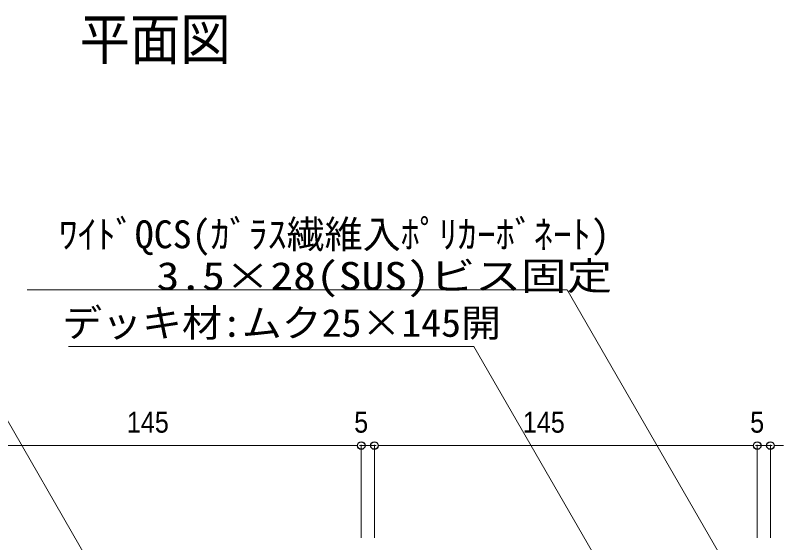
# Model space of a CAD drawing. Units: millimetres, scale not verified. Extents: x -12715 to 12220, y -3398 to 4210.
# Drawn here: x -1237.1 to -946.1, y 2844.9 to 3044.7 of the extents above; entities that cross this region are included whole.
import ezdxf
from ezdxf.enums import TextEntityAlignment as Align

# ---------------------------------------------------------------- set-up
doc = ezdxf.new("R2010")
doc.units = ezdxf.units.MM
doc.header["$LTSCALE"] = 5.7
doc.header["$PDMODE"] = 32
doc.header["$PDSIZE"] = 2.85
for name, color, linetype, lineweight in [('0-2_文字', 4, 'Continuous', 9), ('0-3_寸法', 7, 'Continuous', 9), ('0-7_0', 7, 'Continuous', 9)]:
    doc.layers.add(name, color=color, linetype=linetype, lineweight=lineweight)
doc.layers.add('0-8_DEFPOINTS', color=7, linetype='Continuous')
doc.styles.add('Osaka', font='')
doc.styles.add('ＭＳ ゴシック', font='')
doc.styles.get('Osaka').set_extended_font_data('Osaka')
doc.styles.get('ＭＳ ゴシック').set_extended_font_data('MS Gothic')

# ---------------------------------------------------------------- blocks, each defined once
blk = doc.blocks.new('_DOT')
at = {"layer": '0-7_0'}
for p, q in [((-20, 0), (-40, 0)), ((-10, 0), (10, 0))]:
    blk.add_line(p, q, dxfattribs=at)

msp = doc.modelspace()

# ---------------------------------------------------------------- linework, layer by layer
at = {"layer": '0-2_文字'}
for p, q in [((-1028.055, 2940.694), (-1232.666, 2940.694)), ((-1028.055, 2940.694), (-955.753, 2815.464)), ((-1063.462, 2919.204), (-1217.004, 2919.204)), ((-1063.462, 2919.204), (-1009.341, 2825.464)), ((-1251.218, 2910.323), (-1179.611, 2786.296))]:
    msp.add_line(p, q, dxfattribs=at)
at = {"layer": '0-3_寸法'}
for p, q in [((-1248.602, 2881.707), (-1108.609, 2881.707)), ((-1108.609, 2881.707), (-1111.113, 2881.707)), ((-1106.106, 2846.707), (-1106.106, 2881.707)), ((-1106.106, 2846.707), (-1106.106, 2881.707)), ((-1106.106, 2881.707), (-1101.106, 2881.707)), ((-1101.106, 2846.707), (-1101.106, 2881.707)), ((-1101.106, 2846.707), (-1101.106, 2881.707)), ((-1098.602, 2881.707), (-958.609, 2881.707)), ((-1098.602, 2881.707), (-1096.098, 2881.707)), ((-958.609, 2881.707), (-961.113, 2881.707)), ((-956.106, 2846.707), (-956.106, 2881.707)), ((-956.106, 2846.707), (-956.106, 2881.707)), ((-956.106, 2881.707), (-951.106, 2881.707)), ((-951.106, 2846.707), (-951.106, 2881.707)), ((-948.602, 2881.707), (-946.098, 2881.707))]:
    msp.add_line(p, q, dxfattribs=at)
at = {"layer": '0-8_DEFPOINTS'}
for p in [(-1106.106, 2881.707), (-1101.106, 2881.707), (-956.106, 2881.707), (-951.106, 2881.707)]:
    msp.add_point(p, dxfattribs=at)

# ---------------------------------------------------------------- block references
at = {"layer": '0-3_寸法', "xscale": 0.06259308, "yscale": 0.06259308}
for p in [(-1106.106, 2881.707), (-1106.106, 2881.707), (-956.106, 2881.707), (-956.106, 2881.707)]:
    msp.add_blockref('_DOT', p, dxfattribs=at)
at = {"layer": '0-3_寸法', "xscale": 0.06259308, "yscale": 0.06259308, "rotation": 180}
for p in [(-1101.106, 2881.707), (-1101.106, 2881.707), (-951.106, 2881.707)]:
    msp.add_blockref('_DOT', p, dxfattribs=at)

# ---------------------------------------------------------------- texts
at = {"layer": '0-2_文字', "style": 'ＭＳ ゴシック'}
for s, height, width, p in [('平面図', 15.54, 0.9, (-1212.771, 3023.225)), ('3.5×28(SUS)ビス固定', 10.56, 1.2, (-1183.62, 2937.509)), ('デッキ材:ムク25×145開', 10.56, 1.05, (-1219.399, 2919.731))]:
    msp.add_text(s, height=height, dxfattribs=dict(at, width=width)).set_placement(p, align=Align.BOTTOM_LEFT)
msp.add_text('ﾜｲﾄﾞQCS(ｶﾞﾗｽ繊維入ﾎﾟﾘｶｰﾎﾞﾈｰﾄ)', height=10.56, dxfattribs=at).set_placement((-1220.724, 2953.296), align=Align.BOTTOM_LEFT)
at = {"layer": '0-3_寸法', "style": 'Osaka', "width": 0.9}
for s, p in [('145', (-1194.894, 2884.207)), ('5', (-1108.777, 2884.207)), ('145', (-1044.894, 2884.207)), ('5', (-958.777, 2884.207))]:
    msp.add_text(s, height=7.918, dxfattribs=at).set_placement(p, align=Align.BOTTOM_LEFT)

doc.saveas('drawing.dxf')
